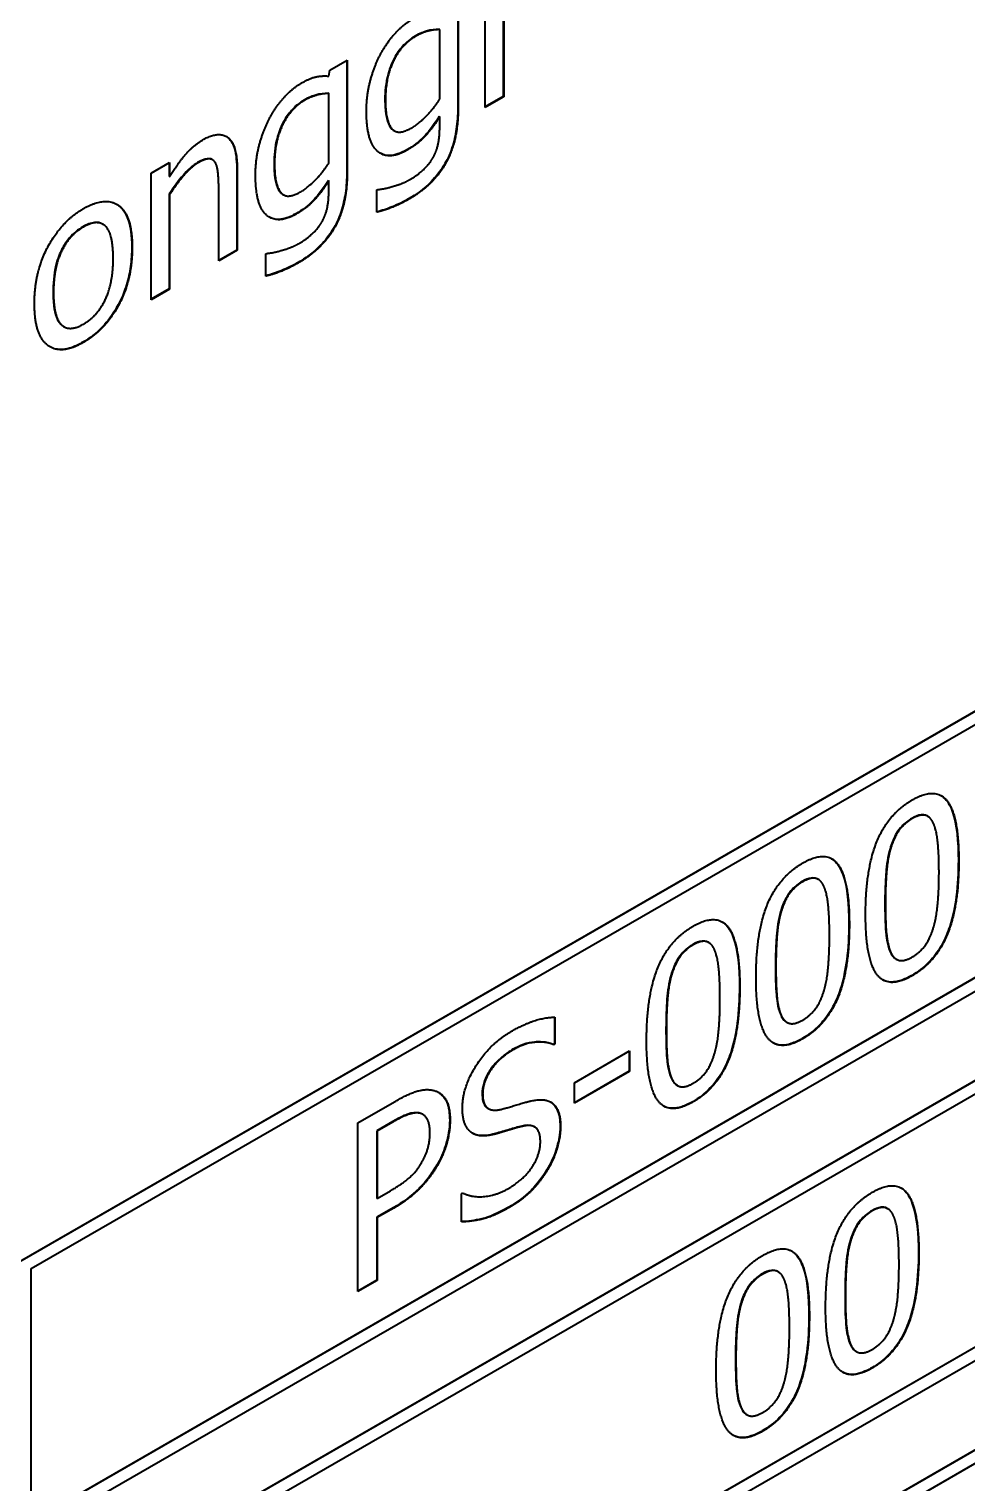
# Model space of a CAD drawing. Header units: inches. Extents: x 6934 to 18973, y 4254 to 7629.
# Drawn here: x 11250.69 to 11262.32, y 6570.02 to 6588.04 of the extents above; entities that cross this region are included whole.
import ezdxf

# ---------------------------------------------------------------- set-up
doc = ezdxf.new("R2010")
doc.units = ezdxf.units.IN
doc.header["$MEASUREMENT"] = 0
doc.layers.add('POWER SUPPLY CASE OUTLINE$0$가시적인 것(ISO)', color=3, linetype='Continuous', lineweight=40, true_color=0x00ff00)
doc.layers.add('POWER SUPPLY CASE OUTLINE$0$가시적인 좁은 것(ISO)', color=3, linetype='Continuous', lineweight=35, true_color=0x00ff00)

msp = doc.modelspace()

# ---------------------------------------------------------------- linework, layer by layer
at = {"layer": 'POWER SUPPLY CASE OUTLINE$0$가시적인 것(ISO)'}
for p, q in [((11256.347, 6587.072), (11256.347, 6588.643)), ((11256.57, 6588.771), (11256.57, 6587.207)), ((11256.576, 6588.775), (11256.576, 6587.204)), ((11256.006, 6588.446), (11256.006, 6587.062)), ((11256.011, 6588.45), (11256.011, 6587.059)), ((11255.777, 6588.039), (11255.782, 6588.036)), ((11255.782, 6587.173), (11255.782, 6588.036)), ((11254.406, 6587.459), (11254.42, 6587.533)), ((11254.42, 6587.533), (11254.635, 6587.657)), ((11254.63, 6587.654), (11254.63, 6586.27)), ((11254.635, 6587.657), (11254.635, 6586.266)), ((11254.401, 6587.247), (11254.406, 6587.244)), ((11254.406, 6586.381), (11254.406, 6587.244)), ((11256.57, 6587.207), (11256.347, 6587.079)), ((11256.576, 6587.204), (11256.347, 6587.072)), ((11256.57, 6587.207), (11256.576, 6587.204)), ((11255.777, 6586.959), (11255.782, 6586.956)), ((11255.782, 6586.818), (11255.782, 6586.956)), ((11255.213, 6586.784), (11255.219, 6586.781)), ((11252.203, 6586.257), (11252.432, 6586.388)), ((11252.426, 6586.385), (11252.426, 6586.217)), ((11252.432, 6586.388), (11252.432, 6586.214)), ((11252.959, 6586.425), (11252.964, 6586.422)), ((11253.264, 6586.323), (11253.264, 6585.303)), ((11253.269, 6586.319), (11253.269, 6585.3)), ((11252.203, 6584.686), (11252.203, 6586.257)), ((11252.426, 6586.217), (11252.432, 6586.214)), ((11254.401, 6586.167), (11254.406, 6586.163)), ((11254.406, 6586.026), (11254.406, 6586.163)), ((11252.426, 6585.995), (11252.426, 6584.821)), ((11252.426, 6585.995), (11252.432, 6585.991)), ((11252.432, 6585.991), (11252.432, 6584.818)), ((11253.041, 6585.168), (11253.041, 6586.064)), ((11253.837, 6585.992), (11253.843, 6585.989)), ((11255.003, 6586.048), (11255.015, 6586.054)), ((11255.003, 6585.773), (11255.003, 6586.048)), ((11251.598, 6585.626), (11251.604, 6585.623)), ((11253.264, 6585.303), (11253.041, 6585.175)), ((11253.269, 6585.3), (11253.041, 6585.168)), ((11253.264, 6585.303), (11253.269, 6585.3)), ((11253.627, 6585.255), (11253.639, 6585.262)), ((11253.627, 6584.98), (11253.627, 6585.255)), ((11252.426, 6584.821), (11252.203, 6584.693)), ((11252.426, 6584.821), (11252.432, 6584.818)), ((11252.432, 6584.818), (11252.203, 6584.686)), ((11251.117, 6584.356), (11251.123, 6584.353)), ((11250.569, 6572.764), (11269.519, 6583.677)), ((11269.525, 6583.674), (11250.575, 6572.761)), ((11250.716, 6572.679), (11269.384, 6583.429)), ((11250.575, 6569.294), (11269.525, 6580.207)), ((11250.716, 6569.546), (11269.378, 6580.293)), ((11269.384, 6580.289), (11250.716, 6569.539)), ((11250.569, 6568.186), (11269.519, 6579.099)), ((11269.525, 6579.095), (11250.575, 6568.183)), ((11250.716, 6568.1), (11269.384, 6578.85)), ((11261.83, 6578.287), (11261.836, 6578.284)), ((11260.472, 6577.505), (11260.478, 6577.502)), ((11259.114, 6576.723), (11259.119, 6576.719)), ((11261.443, 6576.515), (11261.449, 6576.512)), ((11250.716, 6564.968), (11269.378, 6575.714)), ((11269.384, 6575.711), (11250.716, 6564.961)), ((11257.205, 6575.794), (11257.205, 6575.465)), ((11257.211, 6575.794), (11257.211, 6575.462)), ((11260.085, 6575.733), (11260.09, 6575.729)), ((11250.575, 6564.716), (11269.525, 6575.629)), ((11257.205, 6575.465), (11257.188, 6575.455)), ((11257.188, 6575.455), (11257.193, 6575.452)), ((11257.211, 6575.462), (11257.193, 6575.452)), ((11257.205, 6575.465), (11257.211, 6575.462)), ((11257.453, 6574.982), (11258.138, 6575.377)), ((11258.133, 6575.373), (11258.133, 6575.125)), ((11258.138, 6575.377), (11258.138, 6575.122)), ((11258.133, 6575.125), (11257.453, 6574.734)), ((11258.138, 6575.122), (11257.453, 6574.728)), ((11258.133, 6575.125), (11258.138, 6575.122)), ((11257.453, 6574.728), (11257.453, 6574.982)), ((11258.726, 6574.95), (11258.732, 6574.947)), ((11254.767, 6574.485), (11255.222, 6574.747)), ((11255.569, 6574.591), (11255.574, 6574.588)), ((11256.381, 6574.664), (11256.386, 6574.661)), ((11250.569, 6563.608), (11269.519, 6574.52)), ((11269.525, 6574.517), (11250.575, 6563.604)), ((11254.767, 6572.392), (11254.767, 6574.485)), ((11255.202, 6574.501), (11255.002, 6574.386)), ((11255.002, 6574.386), (11255.002, 6573.552)), ((11255.002, 6574.386), (11255.008, 6574.383)), ((11255.207, 6574.498), (11255.008, 6574.383)), ((11255.008, 6574.383), (11255.008, 6573.548)), ((11256.954, 6574.437), (11256.96, 6574.434)), ((11250.716, 6563.522), (11269.384, 6574.272)), ((11255.002, 6573.552), (11255.008, 6573.548)), ((11255.008, 6573.548), (11255.172, 6573.643)), ((11256.051, 6573.606), (11256.068, 6573.617)), ((11256.051, 6573.257), (11256.051, 6573.606)), ((11255.206, 6573.432), (11255.002, 6573.314)), ((11255.002, 6573.314), (11255.002, 6572.534)), ((11255.002, 6573.314), (11255.008, 6573.311)), ((11255.212, 6573.428), (11255.008, 6573.311)), ((11255.008, 6573.311), (11255.008, 6572.531)), ((11261.335, 6573.423), (11261.34, 6573.42)), ((11250.716, 6569.539), (11250.716, 6572.679)), ((11259.976, 6572.641), (11259.982, 6572.638)), ((11255.002, 6572.534), (11254.767, 6572.399)), ((11255.008, 6572.531), (11254.767, 6572.392)), ((11255.002, 6572.534), (11255.008, 6572.531)), ((11260.947, 6571.651), (11260.953, 6571.648)), ((11259.589, 6570.869), (11259.595, 6570.866))]:
    msp.add_line(p, q, dxfattribs=at)
for points, degree in [([(11255.047, 6587.728), (11255.124, 6587.872), (11255.333, 6588.103), (11255.445, 6588.168)], 2), ([(11255.482, 6587.951), (11255.309, 6587.852), (11255.109, 6587.442), (11255.109, 6587.165)], 2), ([(11255.782, 6588.036), (11255.697, 6588.035), (11255.553, 6587.993), (11255.482, 6587.951)], 2), ([(11254.873, 6587.024), (11254.873, 6587.219), (11254.968, 6587.576), (11255.047, 6587.728)], 2), ([(11253.671, 6586.936), (11253.748, 6587.08), (11253.957, 6587.311), (11254.069, 6587.375)], 2), ([(11254.069, 6587.375), (11254.175, 6587.436), (11254.329, 6587.467), (11254.406, 6587.459)], 2), ([(11254.406, 6587.244), (11254.321, 6587.242), (11254.178, 6587.2), (11254.106, 6587.159)], 2), ([(11255.109, 6587.165), (11255.109, 6586.904), (11255.26, 6586.718), (11255.43, 6586.816)], 2), ([(11255.43, 6586.816), (11255.52, 6586.867), (11255.708, 6587.057), (11255.782, 6587.173)], 2), ([(11254.106, 6587.159), (11253.933, 6587.059), (11253.733, 6586.649), (11253.733, 6586.373)], 2), ([(11255.379, 6586.542), (11255.147, 6586.409), (11254.873, 6586.649), (11254.873, 6587.024)], 2), ([(11256.011, 6587.059), (11256.011, 6586.658), (11255.71, 6586.112), (11255.401, 6585.934)], 2), ([(11253.497, 6586.232), (11253.497, 6586.427), (11253.592, 6586.783), (11253.671, 6586.936)], 2), ([(11255.782, 6586.956), (11255.69, 6586.809), (11255.512, 6586.619), (11255.379, 6586.542)], 2), ([(11255.712, 6586.473), (11255.752, 6586.553), (11255.782, 6586.722), (11255.782, 6586.818)], 2), ([(11252.432, 6586.214), (11252.535, 6586.38), (11252.733, 6586.606), (11252.844, 6586.67)], 2), ([(11252.844, 6586.67), (11253.044, 6586.785), (11253.269, 6586.609), (11253.269, 6586.319)], 2), ([(11255.419, 6586.182), (11255.524, 6586.242), (11255.671, 6586.391), (11255.712, 6586.473)], 2), ([(11252.784, 6586.384), (11252.699, 6586.335), (11252.518, 6586.126), (11252.432, 6585.991)], 2), ([(11252.997, 6586.39), (11252.969, 6586.433), (11252.869, 6586.433), (11252.784, 6586.384)], 2), ([(11253.041, 6586.064), (11253.041, 6586.172), (11253.023, 6586.349), (11252.997, 6586.39)], 2), ([(11253.733, 6586.373), (11253.733, 6586.112), (11253.884, 6585.925), (11254.054, 6586.023)], 2), ([(11254.635, 6586.266), (11254.635, 6585.866), (11254.334, 6585.32), (11254.025, 6585.142)], 2), ([(11254.054, 6586.023), (11254.144, 6586.075), (11254.332, 6586.265), (11254.406, 6586.381)], 2), ([(11254.003, 6585.75), (11253.771, 6585.616), (11253.497, 6585.857), (11253.497, 6586.232)], 2), ([(11254.406, 6586.163), (11254.314, 6586.017), (11254.136, 6585.827), (11254.003, 6585.75)], 2), ([(11255.015, 6586.054), (11255.039, 6586.056), (11255.128, 6586.07), (11255.185, 6586.088)], 2), ([(11255.185, 6586.088), (11255.248, 6586.106), (11255.355, 6586.145), (11255.419, 6586.182)], 2), ([(11251.362, 6585.817), (11251.638, 6585.975), (11251.968, 6585.731), (11251.968, 6585.336)], 2), ([(11254.336, 6585.68), (11254.376, 6585.761), (11254.406, 6585.929), (11254.406, 6586.026)], 2), ([(11255.401, 6585.934), (11255.301, 6585.876), (11255.093, 6585.794), (11255.003, 6585.773)], 2), ([(11250.755, 6584.638), (11250.755, 6585.031), (11251.09, 6585.659), (11251.362, 6585.817)], 2), ([(11251.362, 6585.589), (11251.185, 6585.487), (11250.991, 6585.079), (11250.991, 6584.774)], 2), ([(11251.732, 6585.2), (11251.732, 6585.505), (11251.54, 6585.692), (11251.362, 6585.589)], 2), ([(11254.043, 6585.389), (11254.148, 6585.45), (11254.295, 6585.599), (11254.336, 6585.68)], 2), ([(11253.809, 6585.296), (11253.872, 6585.313), (11253.979, 6585.353), (11254.043, 6585.389)], 2), ([(11251.968, 6585.336), (11251.968, 6584.939), (11251.638, 6584.317), (11251.362, 6584.158)], 2), ([(11251.362, 6584.385), (11251.538, 6584.487), (11251.732, 6584.898), (11251.732, 6585.2)], 2), ([(11253.639, 6585.262), (11253.663, 6585.264), (11253.752, 6585.278), (11253.809, 6585.296)], 2), ([(11254.025, 6585.142), (11253.925, 6585.084), (11253.717, 6585.001), (11253.627, 6584.98)], 2), ([(11250.991, 6584.774), (11250.991, 6584.477), (11251.185, 6584.283), (11251.362, 6584.385)], 2), ([(11251.362, 6584.158), (11251.079, 6583.995), (11250.755, 6584.254), (11250.755, 6584.638)], 2), ([(11261.644, 6578.488), (11261.942, 6578.659), (11262.222, 6578.278), (11262.222, 6577.732)], 2), ([(11261.065, 6577.064), (11261.065, 6577.63), (11261.348, 6578.317), (11261.644, 6578.488)], 2), ([(11261.644, 6578.255), (11261.543, 6578.197), (11261.412, 6578.012), (11261.374, 6577.88)], 2), ([(11261.91, 6578.191), (11261.873, 6578.277), (11261.745, 6578.314), (11261.644, 6578.255)], 2), ([(11261.976, 6577.59), (11261.976, 6577.805), (11261.946, 6578.106), (11261.91, 6578.191)], 2), ([(11261.374, 6577.88), (11261.338, 6577.752), (11261.311, 6577.411), (11261.311, 6577.206)], 2), ([(11259.706, 6576.281), (11259.706, 6576.848), (11259.989, 6577.535), (11260.286, 6577.706)], 2), ([(11260.286, 6577.706), (11260.584, 6577.877), (11260.864, 6577.496), (11260.864, 6576.95)], 2), ([(11262.222, 6577.732), (11262.222, 6577.169), (11261.939, 6576.478), (11261.644, 6576.308)], 2), ([(11260.286, 6577.473), (11260.185, 6577.415), (11260.054, 6577.23), (11260.016, 6577.097)], 2), ([(11260.551, 6577.409), (11260.515, 6577.495), (11260.387, 6577.532), (11260.286, 6577.473)], 2), ([(11261.911, 6576.915), (11261.946, 6577.039), (11261.976, 6577.374), (11261.976, 6577.59)], 2), ([(11260.617, 6576.808), (11260.617, 6577.023), (11260.588, 6577.323), (11260.551, 6577.409)], 2), ([(11260.016, 6577.097), (11259.979, 6576.969), (11259.953, 6576.628), (11259.953, 6576.423)], 2), ([(11261.311, 6577.206), (11261.311, 6576.985), (11261.335, 6576.703), (11261.373, 6576.61)], 2), ([(11258.348, 6575.499), (11258.348, 6576.066), (11258.631, 6576.753), (11258.927, 6576.923)], 2), ([(11258.927, 6576.923), (11259.225, 6577.095), (11259.505, 6576.713), (11259.505, 6576.167)], 2), ([(11260.864, 6576.95), (11260.864, 6576.386), (11260.581, 6575.696), (11260.286, 6575.526)], 2), ([(11261.644, 6576.308), (11261.345, 6576.136), (11261.065, 6576.512), (11261.065, 6577.064)], 2), ([(11261.644, 6576.541), (11261.744, 6576.598), (11261.874, 6576.784), (11261.911, 6576.915)], 2), ([(11259.193, 6576.627), (11259.156, 6576.713), (11259.029, 6576.749), (11258.927, 6576.691)], 2), ([(11260.553, 6576.133), (11260.588, 6576.256), (11260.617, 6576.592), (11260.617, 6576.808)], 2), ([(11258.927, 6576.691), (11258.826, 6576.633), (11258.696, 6576.447), (11258.657, 6576.315)], 2), ([(11259.259, 6576.025), (11259.259, 6576.241), (11259.23, 6576.541), (11259.193, 6576.627)], 2), ([(11261.373, 6576.61), (11261.408, 6576.522), (11261.539, 6576.48), (11261.644, 6576.541)], 2), ([(11259.953, 6576.423), (11259.953, 6576.203), (11259.976, 6575.921), (11260.014, 6575.828)], 2), ([(11258.657, 6576.315), (11258.621, 6576.187), (11258.594, 6575.846), (11258.594, 6575.641)], 2), ([(11260.286, 6575.526), (11259.987, 6575.354), (11259.706, 6575.73), (11259.706, 6576.281)], 2), ([(11259.505, 6576.167), (11259.505, 6575.604), (11259.222, 6574.914), (11258.927, 6574.744)], 2), ([(11259.194, 6575.351), (11259.23, 6575.474), (11259.259, 6575.81), (11259.259, 6576.025)], 2), ([(11260.286, 6575.759), (11260.386, 6575.816), (11260.516, 6576.001), (11260.553, 6576.133)], 2), ([(11260.014, 6575.828), (11260.05, 6575.74), (11260.18, 6575.698), (11260.286, 6575.759)], 2), ([(11256.673, 6575.62), (11256.825, 6575.708), (11257.095, 6575.794), (11257.211, 6575.794)], 2), ([(11258.594, 6575.641), (11258.594, 6575.421), (11258.618, 6575.139), (11258.656, 6575.046)], 2), ([(11256.064, 6574.671), (11256.064, 6574.925), (11256.407, 6575.467), (11256.673, 6575.62)], 2), ([(11257.193, 6575.452), (11257.107, 6575.493), (11256.837, 6575.474), (11256.689, 6575.388)], 2), ([(11258.927, 6574.744), (11258.628, 6574.572), (11258.348, 6574.948), (11258.348, 6575.499)], 2), ([(11256.689, 6575.388), (11256.522, 6575.292), (11256.315, 6574.991), (11256.315, 6574.844)], 2), ([(11258.927, 6574.976), (11259.027, 6575.034), (11259.158, 6575.219), (11259.194, 6575.351)], 2), ([(11258.656, 6575.046), (11258.691, 6574.957), (11258.822, 6574.915), (11258.927, 6574.976)], 2), ([(11255.222, 6574.747), (11255.383, 6574.84), (11255.609, 6574.909), (11255.696, 6574.889)], 2), ([(11255.696, 6574.889), (11255.797, 6574.868), (11255.911, 6574.688), (11255.911, 6574.513)], 2), ([(11256.315, 6574.844), (11256.315, 6574.712), (11256.437, 6574.624), (11256.551, 6574.654)], 2), ([(11256.551, 6574.654), (11256.627, 6574.674), (11256.849, 6574.741), (11256.922, 6574.758)], 2), ([(11256.922, 6574.758), (11257.108, 6574.799), (11257.281, 6574.632), (11257.281, 6574.437)], 2), ([(11255.53, 6574.604), (11255.473, 6574.615), (11255.32, 6574.563), (11255.207, 6574.498)], 2), ([(11255.569, 6574.591), (11255.555, 6574.599), (11255.54, 6574.604), (11255.524, 6574.607)], 3), ([(11255.661, 6574.36), (11255.661, 6574.469), (11255.596, 6574.591), (11255.53, 6574.604)], 2), ([(11256.181, 6574.36), (11256.126, 6574.397), (11256.064, 6574.548), (11256.064, 6574.671)], 2), ([(11255.911, 6574.513), (11255.911, 6574.378), (11255.828, 6574.085), (11255.753, 6573.957)], 2), ([(11256.808, 6574.441), (11256.724, 6574.42), (11256.585, 6574.377), (11256.481, 6574.347)], 2), ([(11257.031, 6574.249), (11257.031, 6574.374), (11256.924, 6574.469), (11256.808, 6574.441)], 2), ([(11257.281, 6574.437), (11257.281, 6574.313), (11257.195, 6574.026), (11257.117, 6573.898)], 2), ([(11255.558, 6573.991), (11255.612, 6574.085), (11255.661, 6574.26), (11255.661, 6574.36)], 2), ([(11256.481, 6574.347), (11256.387, 6574.322), (11256.239, 6574.323), (11256.181, 6574.36)], 2), ([(11256.627, 6573.667), (11256.827, 6573.782), (11257.031, 6574.091), (11257.031, 6574.249)], 2), ([(11255.172, 6573.643), (11255.319, 6573.728), (11255.499, 6573.886), (11255.558, 6573.991)], 2), ([(11255.753, 6573.957), (11255.659, 6573.796), (11255.405, 6573.54), (11255.212, 6573.428)], 2), ([(11257.117, 6573.898), (11257.031, 6573.757), (11256.811, 6573.532), (11256.645, 6573.436)], 2), ([(11256.068, 6573.617), (11256.187, 6573.556), (11256.488, 6573.587), (11256.627, 6573.667)], 2), ([(11261.148, 6573.624), (11261.446, 6573.796), (11261.726, 6573.414), (11261.726, 6572.868)], 2), ([(11260.569, 6572.2), (11260.569, 6572.766), (11260.852, 6573.453), (11261.148, 6573.624)], 2), ([(11256.645, 6573.436), (11256.448, 6573.323), (11256.172, 6573.259), (11256.051, 6573.257)], 2), ([(11261.148, 6573.392), (11261.047, 6573.333), (11260.917, 6573.148), (11260.878, 6573.016)], 2), ([(11261.414, 6573.327), (11261.377, 6573.413), (11261.25, 6573.45), (11261.148, 6573.392)], 2), ([(11261.48, 6572.726), (11261.48, 6572.941), (11261.451, 6573.242), (11261.414, 6573.327)], 2), ([(11260.878, 6573.016), (11260.842, 6572.888), (11260.815, 6572.547), (11260.815, 6572.342)], 2), ([(11259.211, 6571.418), (11259.211, 6571.984), (11259.494, 6572.671), (11259.79, 6572.842)], 2), ([(11259.79, 6572.842), (11260.088, 6573.013), (11260.368, 6572.632), (11260.368, 6572.086)], 2), ([(11261.726, 6572.868), (11261.726, 6572.305), (11261.443, 6571.614), (11261.148, 6571.445)], 2), ([(11259.79, 6572.609), (11259.689, 6572.551), (11259.558, 6572.366), (11259.52, 6572.234)], 2), ([(11260.055, 6572.545), (11260.019, 6572.631), (11259.891, 6572.668), (11259.79, 6572.609)], 2), ([(11261.415, 6572.051), (11261.451, 6572.175), (11261.48, 6572.511), (11261.48, 6572.726)], 2), ([(11260.121, 6571.944), (11260.121, 6572.159), (11260.092, 6572.46), (11260.055, 6572.545)], 2), ([(11259.52, 6572.234), (11259.483, 6572.106), (11259.457, 6571.765), (11259.457, 6571.559)], 2), ([(11260.815, 6572.342), (11260.815, 6572.121), (11260.839, 6571.84), (11260.877, 6571.746)], 2), ([(11260.368, 6572.086), (11260.368, 6571.523), (11260.085, 6570.832), (11259.79, 6570.662)], 2), ([(11261.148, 6571.445), (11260.849, 6571.272), (11260.569, 6571.649), (11260.569, 6572.2)], 2), ([(11261.148, 6571.677), (11261.248, 6571.734), (11261.379, 6571.92), (11261.415, 6572.051)], 2), ([(11260.057, 6571.269), (11260.092, 6571.393), (11260.121, 6571.728), (11260.121, 6571.944)], 2), ([(11260.877, 6571.746), (11260.912, 6571.658), (11261.043, 6571.616), (11261.148, 6571.677)], 2), ([(11259.457, 6571.559), (11259.457, 6571.339), (11259.48, 6571.057), (11259.519, 6570.964)], 2), ([(11259.79, 6570.662), (11259.491, 6570.49), (11259.211, 6570.866), (11259.211, 6571.418)], 2), ([(11259.79, 6570.895), (11259.89, 6570.952), (11260.02, 6571.138), (11260.057, 6571.269)], 2), ([(11259.519, 6570.964), (11259.554, 6570.876), (11259.684, 6570.834), (11259.79, 6570.895)], 2)]:
    msp.add_open_spline(points, degree=degree, dxfattribs=at)
for points, knots in [([(11255.476, 6587.954), (11255.448, 6587.939), (11255.421, 6587.92), (11255.368, 6587.877), (11255.344, 6587.854), (11255.282, 6587.785), (11255.249, 6587.736), (11255.179, 6587.606), (11255.155, 6587.534), (11255.113, 6587.373), (11255.103, 6587.265), (11255.103, 6587.168)], [-0.1013756, -0.1013756, -0.1013756, -0.1013756, -0.0914075, -0.0914075, -0.0820999, -0.0820999, -0.066755, -0.066755, -0.0443935, -0.0443935, 0, 0, 0, 0]), ([(11255.777, 6588.039), (11255.727, 6588.039), (11255.673, 6588.033), (11255.588, 6588.007), (11255.538, 6587.99), (11255.476, 6587.954)], [-0.08768489, -0.08768489, -0.08768489, -0.08768489, -0.03291248, -0.03291248, 0, 0, 0, 0]), ([(11254.401, 6587.247), (11254.351, 6587.246), (11254.297, 6587.24), (11254.212, 6587.215), (11254.162, 6587.198), (11254.1, 6587.162)], [-0.08768489, -0.08768489, -0.08768489, -0.08768489, -0.03291248, -0.03291248, 0, 0, 0, 0]), ([(11255.103, 6587.168), (11255.103, 6587.101), (11255.107, 6587.033), (11255.126, 6586.925), (11255.139, 6586.878), (11255.179, 6586.808), (11255.199, 6586.792), (11255.213, 6586.784)], [-0.07495213, -0.07495213, -0.07495213, -0.07495213, -0.06159191, -0.06159191, -0.05079336, -0.05079336, -0.04088798, -0.04088798, -0.04088798, -0.04088798]), ([(11254.1, 6587.162), (11254.072, 6587.146), (11254.045, 6587.127), (11253.992, 6587.085), (11253.968, 6587.061), (11253.906, 6586.992), (11253.873, 6586.944), (11253.803, 6586.814), (11253.779, 6586.742), (11253.737, 6586.58), (11253.727, 6586.473), (11253.727, 6586.376)], [-0.1013756, -0.1013756, -0.1013756, -0.1013756, -0.0914075, -0.0914075, -0.0820999, -0.0820999, -0.066755, -0.066755, -0.0443935, -0.0443935, 0, 0, 0, 0]), ([(11256.006, 6587.062), (11256.006, 6586.979), (11256.001, 6586.891), (11255.977, 6586.727), (11255.96, 6586.649), (11255.904, 6586.479), (11255.868, 6586.408), (11255.788, 6586.277), (11255.735, 6586.21), (11255.588, 6586.061), (11255.49, 6585.992), (11255.395, 6585.937)], [-0.1519513, -0.1519513, -0.1519513, -0.1519513, -0.1276914, -0.1276914, -0.1073876, -0.1073876, -0.0832605, -0.0832605, -0.0500638, -0.0500638, 0, 0, 0, 0]), ([(11255.777, 6586.959), (11255.689, 6586.82), (11255.624, 6586.747), (11255.527, 6586.645), (11255.451, 6586.59), (11255.373, 6586.545)], [-0.06197806, -0.06197806, -0.06197806, -0.06197806, -0.04104336, -0.04104336, 0, 0, 0, 0]), ([(11253.133, 6586.713), (11253.136, 6586.711), (11253.138, 6586.709), (11253.169, 6586.688), (11253.201, 6586.655), (11253.254, 6586.518), (11253.264, 6586.421), (11253.264, 6586.323)], [-0.08550858, -0.08550858, -0.08550858, -0.08550858, -0.08197159, -0.08197159, -0.04502634, -0.04502634, 0, 0, 0, 0]), ([(11255.373, 6586.545), (11255.336, 6586.524), (11255.299, 6586.507), (11255.229, 6586.483), (11255.196, 6586.476), (11255.12, 6586.474), (11255.081, 6586.483), (11255.046, 6586.503)], [-0.16769638, -0.16769638, -0.16769638, -0.16769638, -0.1480687, -0.1480687, -0.12965332, -0.12965332, -0.10338539, -0.10338539, -0.10338539, -0.10338539]), ([(11252.778, 6586.387), (11252.749, 6586.371), (11252.72, 6586.349), (11252.651, 6586.288), (11252.618, 6586.251), (11252.539, 6586.16), (11252.481, 6586.079), (11252.426, 6585.995)], [-0.05288008, -0.05288008, -0.05288008, -0.05288008, -0.04672614, -0.04672614, -0.03775206, -0.03775206, 0, 0, 0, 0]), ([(11252.959, 6586.425), (11252.956, 6586.426), (11252.954, 6586.427), (11252.94, 6586.434), (11252.923, 6586.438), (11252.863, 6586.431), (11252.821, 6586.412), (11252.778, 6586.387)], [-0.04126539, -0.04126539, -0.04126539, -0.04126539, -0.03828666, -0.03828666, -0.02245416, -0.02245416, 0, 0, 0, 0]), ([(11253.727, 6586.376), (11253.727, 6586.309), (11253.731, 6586.241), (11253.75, 6586.132), (11253.763, 6586.086), (11253.803, 6586.016), (11253.823, 6586), (11253.837, 6585.992)], [-0.07495213, -0.07495213, -0.07495213, -0.07495213, -0.06159191, -0.06159191, -0.05079336, -0.05079336, -0.04088798, -0.04088798, -0.04088798, -0.04088798]), ([(11254.63, 6586.27), (11254.63, 6586.187), (11254.625, 6586.098), (11254.601, 6585.935), (11254.584, 6585.857), (11254.528, 6585.687), (11254.492, 6585.615), (11254.412, 6585.484), (11254.359, 6585.417), (11254.212, 6585.269), (11254.114, 6585.199), (11254.019, 6585.145)], [-0.1519513, -0.1519513, -0.1519513, -0.1519513, -0.1276914, -0.1276914, -0.1073876, -0.1073876, -0.0832605, -0.0832605, -0.0500638, -0.0500638, 0, 0, 0, 0]), ([(11254.401, 6586.167), (11254.313, 6586.027), (11254.248, 6585.955), (11254.151, 6585.852), (11254.075, 6585.797), (11253.997, 6585.753)], [-0.06197806, -0.06197806, -0.06197806, -0.06197806, -0.04104336, -0.04104336, 0, 0, 0, 0]), ([(11255.395, 6585.937), (11255.303, 6585.884), (11255.229, 6585.853), (11255.128, 6585.813), (11255.065, 6585.792), (11255.003, 6585.777)], [-0.05529956, -0.05529956, -0.05529956, -0.05529956, -0.03496309, -0.03496309, -0.00104164, -0.00104164, -0.00104164, -0.00104164]), ([(11251.774, 6585.872), (11251.777, 6585.871), (11251.779, 6585.869), (11251.826, 6585.839), (11251.872, 6585.792), (11251.948, 6585.605), (11251.963, 6585.474), (11251.963, 6585.339)], [-0.116905, -0.116905, -0.116905, -0.116905, -0.1136226, -0.1136226, -0.0617594, -0.0617594, 0, 0, 0, 0]), ([(11253.997, 6585.753), (11253.96, 6585.732), (11253.923, 6585.714), (11253.853, 6585.691), (11253.821, 6585.684), (11253.744, 6585.681), (11253.705, 6585.691), (11253.67, 6585.71)], [-0.16769638, -0.16769638, -0.16769638, -0.16769638, -0.1480687, -0.1480687, -0.12965332, -0.12965332, -0.10338539, -0.10338539, -0.10338539, -0.10338539]), ([(11251.357, 6585.593), (11251.327, 6585.575), (11251.297, 6585.555), (11251.241, 6585.509), (11251.215, 6585.484), (11251.154, 6585.412), (11251.123, 6585.365), (11251.07, 6585.263), (11251.043, 6585.199), (11250.994, 6584.998), (11250.986, 6584.88), (11250.986, 6584.777)], [-0.1718603, -0.1718603, -0.1718603, -0.1718603, -0.1450483, -0.1450483, -0.1202898, -0.1202898, -0.083085, -0.083085, -0.0475005, -0.0475005, 0, 0, 0, 0]), ([(11251.598, 6585.626), (11251.598, 6585.626), (11251.598, 6585.626), (11251.57, 6585.643), (11251.537, 6585.649), (11251.454, 6585.64), (11251.406, 6585.621), (11251.357, 6585.593)], [-0.04733155, -0.04733155, -0.04733155, -0.04733155, -0.04729209, -0.04729209, -0.02585599, -0.02585599, 0, 0, 0, 0]), ([(11251.963, 6585.339), (11251.963, 6585.262), (11251.958, 6585.181), (11251.936, 6585.025), (11251.92, 6584.95), (11251.874, 6584.798), (11251.836, 6584.695), (11251.721, 6584.496), (11251.663, 6584.419), (11251.522, 6584.271), (11251.44, 6584.209), (11251.357, 6584.161)], [-0.2344064, -0.2344064, -0.2344064, -0.2344064, -0.1790611, -0.1790611, -0.1302839, -0.1302839, -0.0811533, -0.0811533, -0.0439624, -0.0439624, 0, 0, 0, 0]), ([(11254.019, 6585.145), (11253.927, 6585.092), (11253.853, 6585.061), (11253.752, 6585.021), (11253.689, 6585), (11253.627, 6584.985)], [-0.05529956, -0.05529956, -0.05529956, -0.05529956, -0.03496309, -0.03496309, -0.00104164, -0.00104164, -0.00104164, -0.00104164]), ([(11250.986, 6584.777), (11250.986, 6584.708), (11250.99, 6584.64), (11251.009, 6584.527), (11251.022, 6584.479), (11251.068, 6584.391), (11251.096, 6584.369), (11251.117, 6584.356)], [-0.09215979, -0.09215979, -0.09215979, -0.09215979, -0.07620997, -0.07620997, -0.06294949, -0.06294949, -0.04700202, -0.04700202, -0.04700202, -0.04700202]), ([(11251.357, 6584.161), (11251.312, 6584.135), (11251.267, 6584.113), (11251.181, 6584.083), (11251.141, 6584.074), (11251.045, 6584.067), (11250.993, 6584.078), (11250.948, 6584.103)], [-0.2485918, -0.2485918, -0.2485918, -0.2485918, -0.2102442, -0.2102442, -0.174715, -0.174715, -0.1206371, -0.1206371, -0.1206371, -0.1206371]), ([(11262.002, 6578.541), (11262.01, 6578.537), (11262.018, 6578.531), (11262.056, 6578.501), (11262.101, 6578.454), (11262.198, 6578.188), (11262.216, 6577.965), (11262.216, 6577.735)], [-0.1967538, -0.1967538, -0.1967538, -0.1967538, -0.1778314, -0.1778314, -0.1056911, -0.1056911, 0, 0, 0, 0]), ([(11261.638, 6578.259), (11261.616, 6578.246), (11261.593, 6578.231), (11261.551, 6578.197), (11261.532, 6578.179), (11261.494, 6578.138), (11261.466, 6578.104), (11261.407, 6577.998), (11261.385, 6577.94), (11261.369, 6577.883)], [-0.08997993, -0.08997993, -0.08997993, -0.08997993, -0.06661875, -0.06661875, -0.04544513, -0.04544513, -0.02339217, -0.02339217, 0, 0, 0, 0]), ([(11261.83, 6578.287), (11261.83, 6578.288), (11261.829, 6578.288), (11261.8, 6578.304), (11261.774, 6578.304), (11261.717, 6578.298), (11261.677, 6578.281), (11261.638, 6578.259)], [-0.03284508, -0.03284508, -0.03284508, -0.03284508, -0.03244493, -0.03244493, -0.02060767, -0.02060767, 0, 0, 0, 0]), ([(11261.369, 6577.883), (11261.34, 6577.783), (11261.326, 6577.677), (11261.315, 6577.539), (11261.305, 6577.414), (11261.305, 6577.209)], [-0.2872609, -0.2872609, -0.2872609, -0.2872609, -0.0939422, -0.0939422, 0, 0, 0, 0]), ([(11260.643, 6577.759), (11260.652, 6577.754), (11260.66, 6577.749), (11260.697, 6577.719), (11260.743, 6577.672), (11260.84, 6577.406), (11260.858, 6577.183), (11260.858, 6576.953)], [-0.1967538, -0.1967538, -0.1967538, -0.1967538, -0.1778314, -0.1778314, -0.1056911, -0.1056911, 0, 0, 0, 0]), ([(11262.216, 6577.735), (11262.216, 6577.592), (11262.21, 6577.438), (11262.174, 6577.168), (11262.149, 6577.041), (11262.086, 6576.85), (11262.052, 6576.764), (11261.959, 6576.603), (11261.91, 6576.538), (11261.786, 6576.409), (11261.712, 6576.354), (11261.638, 6576.312)], [-0.2680321, -0.2680321, -0.2680321, -0.2680321, -0.1780903, -0.1780903, -0.1090851, -0.1090851, -0.0707526, -0.0707526, -0.0392192, -0.0392192, 0, 0, 0, 0]), ([(11260.28, 6577.476), (11260.258, 6577.464), (11260.235, 6577.448), (11260.193, 6577.415), (11260.173, 6577.397), (11260.135, 6577.356), (11260.108, 6577.322), (11260.049, 6577.216), (11260.027, 6577.157), (11260.01, 6577.101)], [-0.08997993, -0.08997993, -0.08997993, -0.08997993, -0.06661875, -0.06661875, -0.04544513, -0.04544513, -0.02339217, -0.02339217, 0, 0, 0, 0]), ([(11260.472, 6577.505), (11260.471, 6577.505), (11260.47, 6577.506), (11260.442, 6577.521), (11260.415, 6577.522), (11260.358, 6577.515), (11260.319, 6577.499), (11260.28, 6577.476)], [-0.03284508, -0.03284508, -0.03284508, -0.03284508, -0.03244493, -0.03244493, -0.02060767, -0.02060767, 0, 0, 0, 0]), ([(11260.01, 6577.101), (11259.982, 6577.001), (11259.968, 6576.895), (11259.957, 6576.757), (11259.947, 6576.631), (11259.947, 6576.427)], [-0.2872609, -0.2872609, -0.2872609, -0.2872609, -0.0939422, -0.0939422, 0, 0, 0, 0]), ([(11261.305, 6577.209), (11261.305, 6577.092), (11261.308, 6576.959), (11261.321, 6576.803), (11261.331, 6576.703), (11261.367, 6576.613)], [-0.189822, -0.189822, -0.189822, -0.189822, -0.0541151, -0.0541151, 0, 0, 0, 0]), ([(11259.285, 6576.977), (11259.293, 6576.972), (11259.302, 6576.966), (11259.339, 6576.937), (11259.385, 6576.89), (11259.481, 6576.624), (11259.5, 6576.401), (11259.5, 6576.171)], [-0.1967538, -0.1967538, -0.1967538, -0.1967538, -0.1778314, -0.1778314, -0.1056911, -0.1056911, 0, 0, 0, 0]), ([(11260.858, 6576.953), (11260.858, 6576.81), (11260.851, 6576.656), (11260.816, 6576.386), (11260.791, 6576.259), (11260.728, 6576.068), (11260.694, 6575.982), (11260.6, 6575.821), (11260.552, 6575.756), (11260.428, 6575.627), (11260.354, 6575.572), (11260.28, 6575.529)], [-0.2680321, -0.2680321, -0.2680321, -0.2680321, -0.1780903, -0.1780903, -0.1090851, -0.1090851, -0.0707526, -0.0707526, -0.0392192, -0.0392192, 0, 0, 0, 0]), ([(11259.114, 6576.723), (11259.113, 6576.723), (11259.112, 6576.724), (11259.083, 6576.739), (11259.057, 6576.74), (11259, 6576.733), (11258.961, 6576.717), (11258.922, 6576.694)], [-0.03284508, -0.03284508, -0.03284508, -0.03284508, -0.03244493, -0.03244493, -0.02060767, -0.02060767, 0, 0, 0, 0]), ([(11258.922, 6576.694), (11258.899, 6576.681), (11258.877, 6576.666), (11258.835, 6576.633), (11258.815, 6576.615), (11258.777, 6576.573), (11258.749, 6576.539), (11258.69, 6576.433), (11258.668, 6576.375), (11258.652, 6576.318)], [-0.08997993, -0.08997993, -0.08997993, -0.08997993, -0.06661875, -0.06661875, -0.04544513, -0.04544513, -0.02339217, -0.02339217, 0, 0, 0, 0]), ([(11261.367, 6576.613), (11261.376, 6576.59), (11261.388, 6576.569), (11261.413, 6576.537), (11261.427, 6576.524), (11261.443, 6576.515)], [-0.0500509, -0.0500509, -0.0500509, -0.0500509, -0.04141394, -0.04141394, -0.03402, -0.03402, -0.03402, -0.03402]), ([(11259.947, 6576.427), (11259.947, 6576.31), (11259.95, 6576.177), (11259.963, 6576.021), (11259.972, 6575.92), (11260.009, 6575.831)], [-0.189822, -0.189822, -0.189822, -0.189822, -0.0541151, -0.0541151, 0, 0, 0, 0]), ([(11258.652, 6576.318), (11258.623, 6576.219), (11258.609, 6576.113), (11258.598, 6575.975), (11258.589, 6575.849), (11258.589, 6575.644)], [-0.2872609, -0.2872609, -0.2872609, -0.2872609, -0.0939422, -0.0939422, 0, 0, 0, 0]), ([(11259.5, 6576.171), (11259.5, 6576.028), (11259.493, 6575.873), (11259.457, 6575.604), (11259.433, 6575.476), (11259.369, 6575.286), (11259.336, 6575.2), (11259.242, 6575.039), (11259.193, 6574.974), (11259.069, 6574.845), (11258.996, 6574.79), (11258.922, 6574.747)], [-0.2680321, -0.2680321, -0.2680321, -0.2680321, -0.1780903, -0.1780903, -0.1090851, -0.1090851, -0.0707526, -0.0707526, -0.0392192, -0.0392192, 0, 0, 0, 0]), ([(11261.638, 6576.312), (11261.593, 6576.285), (11261.546, 6576.263), (11261.461, 6576.236), (11261.421, 6576.229), (11261.344, 6576.23), (11261.309, 6576.239), (11261.278, 6576.257)], [-0.4075803, -0.4075803, -0.4075803, -0.4075803, -0.3359098, -0.3359098, -0.270443, -0.270443, -0.2011203, -0.2011203, -0.2011203, -0.2011203]), ([(11260.009, 6575.831), (11260.018, 6575.808), (11260.029, 6575.787), (11260.055, 6575.754), (11260.069, 6575.742), (11260.085, 6575.733)], [-0.0500509, -0.0500509, -0.0500509, -0.0500509, -0.04141394, -0.04141394, -0.03402, -0.03402, -0.03402, -0.03402]), ([(11258.589, 6575.644), (11258.589, 6575.528), (11258.591, 6575.394), (11258.604, 6575.239), (11258.614, 6575.138), (11258.65, 6575.049)], [-0.189822, -0.189822, -0.189822, -0.189822, -0.0541151, -0.0541151, 0, 0, 0, 0]), ([(11257.188, 6575.455), (11257.108, 6575.493), (11257.014, 6575.491), (11256.869, 6575.478), (11256.778, 6575.446), (11256.683, 6575.392)], [-0.08292466, -0.08292466, -0.08292466, -0.08292466, -0.05032472, -0.05032472, 0, 0, 0, 0]), ([(11260.28, 6575.529), (11260.234, 6575.503), (11260.188, 6575.481), (11260.102, 6575.453), (11260.063, 6575.446), (11259.986, 6575.448), (11259.951, 6575.457), (11259.919, 6575.475)], [-0.4075803, -0.4075803, -0.4075803, -0.4075803, -0.3359098, -0.3359098, -0.270443, -0.270443, -0.2011203, -0.2011203, -0.2011203, -0.2011203]), ([(11256.683, 6575.392), (11256.645, 6575.369), (11256.606, 6575.343), (11256.534, 6575.285), (11256.501, 6575.254), (11256.431, 6575.175), (11256.401, 6575.13), (11256.357, 6575.053), (11256.34, 6575.014), (11256.315, 6574.929), (11256.309, 6574.887), (11256.309, 6574.847)], [-0.08010475, -0.08010475, -0.08010475, -0.08010475, -0.06503678, -0.06503678, -0.05156581, -0.05156581, -0.03474529, -0.03474529, -0.01828319, -0.01828319, 0, 0, 0, 0]), ([(11258.65, 6575.049), (11258.66, 6575.026), (11258.671, 6575.005), (11258.697, 6574.972), (11258.71, 6574.96), (11258.726, 6574.95)], [-0.0500509, -0.0500509, -0.0500509, -0.0500509, -0.04141394, -0.04141394, -0.03402, -0.03402, -0.03402, -0.03402]), ([(11255.766, 6574.864), (11255.776, 6574.857), (11255.786, 6574.85), (11255.82, 6574.822), (11255.848, 6574.791), (11255.896, 6574.68), (11255.906, 6574.6), (11255.906, 6574.516)], [-0.08041669, -0.08041669, -0.08041669, -0.08041669, -0.06860217, -0.06860217, -0.03852898, -0.03852898, 0, 0, 0, 0]), ([(11256.309, 6574.847), (11256.309, 6574.815), (11256.312, 6574.785), (11256.324, 6574.733), (11256.333, 6574.712), (11256.352, 6574.687), (11256.362, 6574.675), (11256.381, 6574.664)], [-0.13333527, -0.13333527, -0.13333527, -0.13333527, -0.09002277, -0.09002277, -0.05116542, -0.05116542, -0.03413062, -0.03413062, -0.03413062, -0.03413062]), ([(11257.157, 6574.744), (11257.202, 6574.717), (11257.227, 6574.676), (11257.266, 6574.587), (11257.276, 6574.517), (11257.276, 6574.44)], [-0.05521938, -0.05521938, -0.05521938, -0.05521938, -0.03497338, -0.03497338, 0, 0, 0, 0]), ([(11258.922, 6574.747), (11258.876, 6574.721), (11258.83, 6574.699), (11258.744, 6574.671), (11258.704, 6574.664), (11258.627, 6574.666), (11258.592, 6574.675), (11258.561, 6574.692)], [-0.4075803, -0.4075803, -0.4075803, -0.4075803, -0.3359098, -0.3359098, -0.270443, -0.270443, -0.2011203, -0.2011203, -0.2011203, -0.2011203]), ([(11255.524, 6574.607), (11255.484, 6574.615), (11255.438, 6574.609), (11255.358, 6574.581), (11255.301, 6574.558), (11255.202, 6574.501)], [-0.1284688, -0.1284688, -0.1284688, -0.1284688, -0.0526474, -0.0526474, 0, 0, 0, 0]), ([(11255.906, 6574.516), (11255.906, 6574.467), (11255.902, 6574.415), (11255.881, 6574.294), (11255.865, 6574.237), (11255.828, 6574.119), (11255.793, 6574.038), (11255.747, 6573.961)], [-0.06056082, -0.06056082, -0.06056082, -0.06056082, -0.04877039, -0.04877039, -0.03377611, -0.03377611, 0, 0, 0, 0]), ([(11256.802, 6574.444), (11256.751, 6574.431), (11256.7, 6574.417), (11256.593, 6574.385), (11256.53, 6574.366), (11256.475, 6574.351)], [-0.05772384, -0.05772384, -0.05772384, -0.05772384, -0.02990801, -0.02990801, 0, 0, 0, 0]), ([(11256.954, 6574.437), (11256.946, 6574.442), (11256.937, 6574.445), (11256.89, 6574.459), (11256.846, 6574.455), (11256.802, 6574.444)], [-0.03091257, -0.03091257, -0.03091257, -0.03091257, -0.02424982, -0.02424982, 0, 0, 0, 0]), ([(11257.276, 6574.44), (11257.276, 6574.395), (11257.271, 6574.347), (11257.252, 6574.24), (11257.237, 6574.186), (11257.196, 6574.06), (11257.159, 6573.979), (11257.112, 6573.902)], [-0.06710347, -0.06710347, -0.06710347, -0.06710347, -0.0519047, -0.0519047, -0.03417133, -0.03417133, 0, 0, 0, 0]), ([(11256.475, 6574.351), (11256.386, 6574.327), (11256.332, 6574.326), (11256.263, 6574.326), (11256.223, 6574.336), (11256.188, 6574.356)], [-0.0441623, -0.0441623, -0.0441623, -0.0441623, -0.02934436, -0.02934436, -0.00305014, -0.00305014, -0.00305014, -0.00305014]), ([(11255.747, 6573.961), (11255.716, 6573.907), (11255.682, 6573.856), (11255.595, 6573.742), (11255.551, 6573.696), (11255.432, 6573.576), (11255.319, 6573.497), (11255.206, 6573.432)], [-0.08669122, -0.08669122, -0.08669122, -0.08669122, -0.0754444, -0.0754444, -0.06006384, -0.06006384, 0, 0, 0, 0]), ([(11257.112, 6573.902), (11257.029, 6573.767), (11256.952, 6573.685), (11256.833, 6573.564), (11256.737, 6573.496), (11256.639, 6573.44)], [-0.0751091, -0.0751091, -0.0751091, -0.0751091, -0.05175688, -0.05175688, 0, 0, 0, 0]), ([(11261.506, 6573.678), (11261.514, 6573.673), (11261.522, 6573.667), (11261.56, 6573.638), (11261.606, 6573.591), (11261.702, 6573.324), (11261.721, 6573.102), (11261.721, 6572.871)], [-0.1967538, -0.1967538, -0.1967538, -0.1967538, -0.1778314, -0.1778314, -0.1056911, -0.1056911, 0, 0, 0, 0]), ([(11256.639, 6573.44), (11256.447, 6573.329), (11256.344, 6573.303), (11256.218, 6573.274), (11256.133, 6573.262), (11256.051, 6573.26)], [-0.07095246, -0.07095246, -0.07095246, -0.07095246, -0.04926714, -0.04926714, -0.00110911, -0.00110911, -0.00110911, -0.00110911]), ([(11261.143, 6573.395), (11261.12, 6573.382), (11261.098, 6573.367), (11261.056, 6573.333), (11261.036, 6573.315), (11260.998, 6573.274), (11260.97, 6573.24), (11260.911, 6573.134), (11260.889, 6573.076), (11260.873, 6573.019)], [-0.08997993, -0.08997993, -0.08997993, -0.08997993, -0.06661875, -0.06661875, -0.04544513, -0.04544513, -0.02339217, -0.02339217, 0, 0, 0, 0]), ([(11261.335, 6573.423), (11261.334, 6573.424), (11261.333, 6573.424), (11261.304, 6573.44), (11261.278, 6573.441), (11261.221, 6573.434), (11261.182, 6573.417), (11261.143, 6573.395)], [-0.03284508, -0.03284508, -0.03284508, -0.03284508, -0.03244493, -0.03244493, -0.02060767, -0.02060767, 0, 0, 0, 0]), ([(11260.873, 6573.019), (11260.844, 6572.92), (11260.83, 6572.813), (11260.819, 6572.676), (11260.81, 6572.55), (11260.81, 6572.345)], [-0.2872609, -0.2872609, -0.2872609, -0.2872609, -0.0939422, -0.0939422, 0, 0, 0, 0]), ([(11260.148, 6572.895), (11260.156, 6572.89), (11260.164, 6572.885), (11260.202, 6572.855), (11260.247, 6572.808), (11260.344, 6572.542), (11260.362, 6572.319), (11260.362, 6572.089)], [-0.1967538, -0.1967538, -0.1967538, -0.1967538, -0.1778314, -0.1778314, -0.1056911, -0.1056911, 0, 0, 0, 0]), ([(11261.721, 6572.871), (11261.721, 6572.729), (11261.714, 6572.574), (11261.678, 6572.304), (11261.653, 6572.177), (11261.59, 6571.986), (11261.557, 6571.901), (11261.463, 6571.74), (11261.414, 6571.674), (11261.29, 6571.545), (11261.217, 6571.49), (11261.143, 6571.448)], [-0.2680321, -0.2680321, -0.2680321, -0.2680321, -0.1780903, -0.1780903, -0.1090851, -0.1090851, -0.0707526, -0.0707526, -0.0392192, -0.0392192, 0, 0, 0, 0]), ([(11259.784, 6572.613), (11259.762, 6572.6), (11259.739, 6572.585), (11259.697, 6572.551), (11259.678, 6572.533), (11259.64, 6572.492), (11259.612, 6572.458), (11259.553, 6572.352), (11259.531, 6572.294), (11259.514, 6572.237)], [-0.08997993, -0.08997993, -0.08997993, -0.08997993, -0.06661875, -0.06661875, -0.04544513, -0.04544513, -0.02339217, -0.02339217, 0, 0, 0, 0]), ([(11259.976, 6572.641), (11259.975, 6572.642), (11259.974, 6572.642), (11259.946, 6572.658), (11259.919, 6572.658), (11259.862, 6572.652), (11259.823, 6572.635), (11259.784, 6572.613)], [-0.03284508, -0.03284508, -0.03284508, -0.03284508, -0.03244493, -0.03244493, -0.02060767, -0.02060767, 0, 0, 0, 0]), ([(11259.514, 6572.237), (11259.486, 6572.137), (11259.472, 6572.031), (11259.461, 6571.893), (11259.451, 6571.768), (11259.451, 6571.563)], [-0.2872609, -0.2872609, -0.2872609, -0.2872609, -0.0939422, -0.0939422, 0, 0, 0, 0]), ([(11260.81, 6572.345), (11260.81, 6572.228), (11260.812, 6572.095), (11260.825, 6571.939), (11260.835, 6571.839), (11260.871, 6571.75)], [-0.189822, -0.189822, -0.189822, -0.189822, -0.0541151, -0.0541151, 0, 0, 0, 0]), ([(11260.362, 6572.089), (11260.362, 6571.946), (11260.355, 6571.792), (11260.32, 6571.522), (11260.295, 6571.395), (11260.232, 6571.204), (11260.198, 6571.118), (11260.105, 6570.957), (11260.056, 6570.892), (11259.932, 6570.763), (11259.858, 6570.708), (11259.784, 6570.666)], [-0.2680321, -0.2680321, -0.2680321, -0.2680321, -0.1780903, -0.1780903, -0.1090851, -0.1090851, -0.0707526, -0.0707526, -0.0392192, -0.0392192, 0, 0, 0, 0]), ([(11260.871, 6571.75), (11260.88, 6571.726), (11260.892, 6571.705), (11260.918, 6571.673), (11260.931, 6571.66), (11260.947, 6571.651)], [-0.0500509, -0.0500509, -0.0500509, -0.0500509, -0.04141394, -0.04141394, -0.03402, -0.03402, -0.03402, -0.03402]), ([(11259.451, 6571.563), (11259.451, 6571.446), (11259.454, 6571.313), (11259.467, 6571.157), (11259.476, 6571.057), (11259.513, 6570.967)], [-0.189822, -0.189822, -0.189822, -0.189822, -0.0541151, -0.0541151, 0, 0, 0, 0]), ([(11261.143, 6571.448), (11261.097, 6571.421), (11261.051, 6571.4), (11260.965, 6571.372), (11260.925, 6571.365), (11260.848, 6571.366), (11260.813, 6571.376), (11260.782, 6571.393)], [-0.4075803, -0.4075803, -0.4075803, -0.4075803, -0.3359098, -0.3359098, -0.270443, -0.270443, -0.2011203, -0.2011203, -0.2011203, -0.2011203]), ([(11259.513, 6570.967), (11259.522, 6570.944), (11259.533, 6570.923), (11259.559, 6570.891), (11259.573, 6570.878), (11259.589, 6570.869)], [-0.0500509, -0.0500509, -0.0500509, -0.0500509, -0.04141394, -0.04141394, -0.03402, -0.03402, -0.03402, -0.03402]), ([(11259.784, 6570.666), (11259.738, 6570.639), (11259.692, 6570.617), (11259.606, 6570.59), (11259.567, 6570.583), (11259.49, 6570.584), (11259.455, 6570.593), (11259.423, 6570.611)], [-0.4075803, -0.4075803, -0.4075803, -0.4075803, -0.3359098, -0.3359098, -0.270443, -0.270443, -0.2011203, -0.2011203, -0.2011203, -0.2011203])]:
    msp.add_open_spline(points, degree=3, knots=knots, dxfattribs=at)
at = {"layer": 'POWER SUPPLY CASE OUTLINE$0$가시적인 좁은 것(ISO)'}
for p, q in [((11255.476, 6587.954), (11255.482, 6587.951)), ((11255.103, 6587.168), (11255.109, 6587.165)), ((11254.1, 6587.162), (11254.106, 6587.159)), ((11256.006, 6587.062), (11256.011, 6587.059)), ((11255.373, 6586.545), (11255.379, 6586.542)), ((11252.778, 6586.387), (11252.784, 6586.384)), ((11253.264, 6586.323), (11253.269, 6586.319)), ((11253.727, 6586.376), (11253.733, 6586.373)), ((11254.63, 6586.27), (11254.635, 6586.266)), ((11255.395, 6585.937), (11255.401, 6585.934)), ((11253.997, 6585.753), (11254.003, 6585.75)), ((11251.357, 6585.593), (11251.362, 6585.589)), ((11251.963, 6585.339), (11251.968, 6585.336)), ((11254.019, 6585.145), (11254.025, 6585.142)), ((11250.986, 6584.777), (11250.991, 6584.774)), ((11251.357, 6584.161), (11251.362, 6584.158)), ((11261.638, 6578.259), (11261.644, 6578.255)), ((11261.369, 6577.883), (11261.374, 6577.88)), ((11262.216, 6577.735), (11262.222, 6577.732)), ((11260.28, 6577.476), (11260.286, 6577.473)), ((11260.01, 6577.101), (11260.016, 6577.097)), ((11261.305, 6577.209), (11261.311, 6577.206)), ((11260.858, 6576.953), (11260.864, 6576.95)), ((11258.922, 6576.694), (11258.927, 6576.691)), ((11261.367, 6576.613), (11261.373, 6576.61)), ((11259.947, 6576.427), (11259.953, 6576.423)), ((11258.652, 6576.318), (11258.657, 6576.315)), ((11259.5, 6576.171), (11259.505, 6576.167)), ((11261.638, 6576.312), (11261.644, 6576.308)), ((11260.009, 6575.831), (11260.014, 6575.828)), ((11258.589, 6575.644), (11258.594, 6575.641)), ((11260.28, 6575.529), (11260.286, 6575.526)), ((11256.683, 6575.392), (11256.689, 6575.388)), ((11258.65, 6575.049), (11258.656, 6575.046)), ((11256.309, 6574.847), (11256.315, 6574.844)), ((11258.922, 6574.747), (11258.927, 6574.744)), ((11255.524, 6574.607), (11255.53, 6574.604)), ((11255.202, 6574.501), (11255.207, 6574.498)), ((11255.906, 6574.516), (11255.911, 6574.513)), ((11256.802, 6574.444), (11256.808, 6574.441)), ((11257.276, 6574.44), (11257.281, 6574.437)), ((11256.475, 6574.351), (11256.481, 6574.347)), ((11255.747, 6573.961), (11255.753, 6573.957)), ((11257.112, 6573.902), (11257.117, 6573.898)), ((11255.206, 6573.432), (11255.212, 6573.428)), ((11256.639, 6573.44), (11256.645, 6573.436)), ((11261.143, 6573.395), (11261.148, 6573.392)), ((11260.873, 6573.019), (11260.878, 6573.016)), ((11261.721, 6572.871), (11261.726, 6572.868)), ((11259.784, 6572.613), (11259.79, 6572.609)), ((11259.514, 6572.237), (11259.52, 6572.234)), ((11260.81, 6572.345), (11260.815, 6572.342)), ((11260.362, 6572.089), (11260.368, 6572.086)), ((11260.871, 6571.75), (11260.877, 6571.746)), ((11259.451, 6571.563), (11259.457, 6571.559)), ((11261.143, 6571.448), (11261.148, 6571.445)), ((11259.513, 6570.967), (11259.519, 6570.964)), ((11259.784, 6570.666), (11259.79, 6570.662))]:
    msp.add_line(p, q, dxfattribs=at)

doc.saveas('drawing.dxf')
